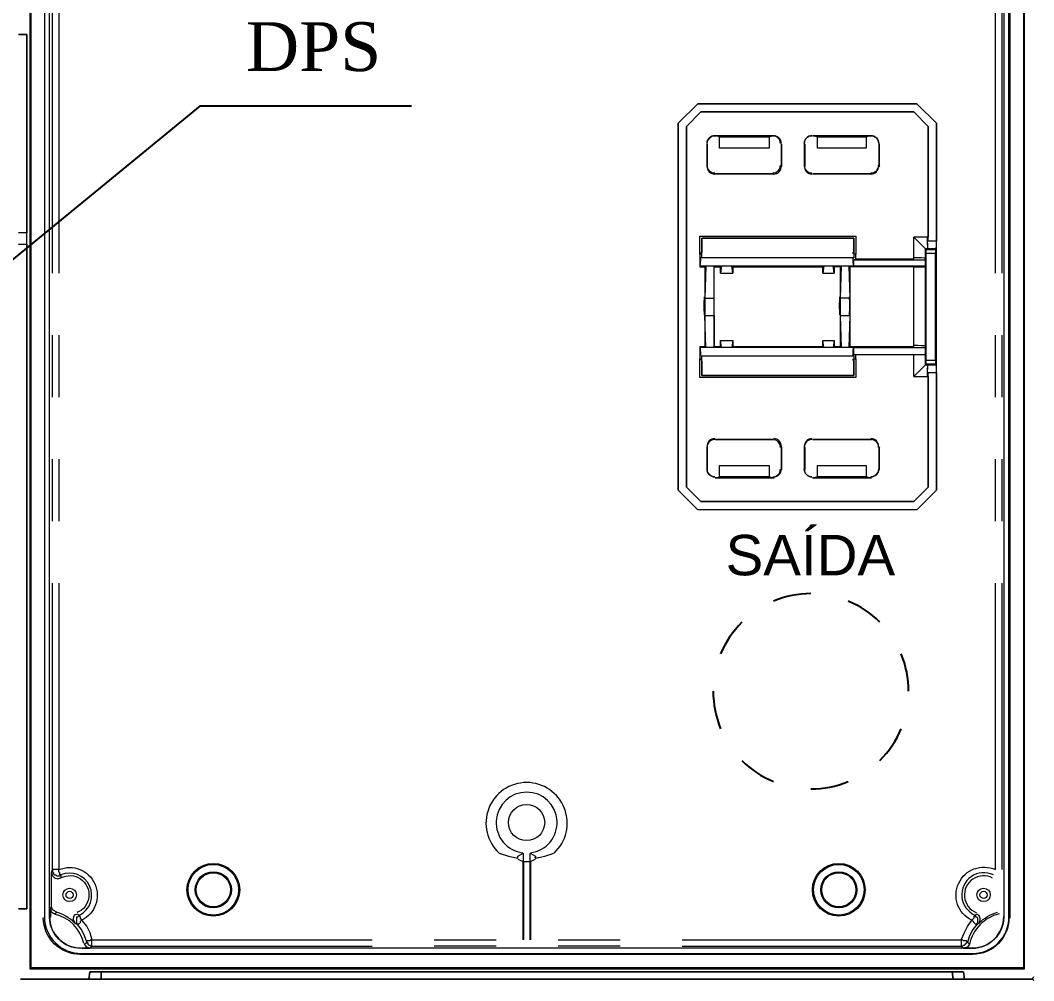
# Model space of a CAD drawing. Header units: millimetres. Extents: x 2788 to 2954, y 1337 to 1391.
# Drawn here: x 2907.961 to 2908.998, y 1352.494 to 1353.478 of the extents above; entities that cross this region are included whole.
import ezdxf

# ---------------------------------------------------------------- set-up
doc = ezdxf.new("R2010")
doc.units = ezdxf.units.MM
for name, color, linetype in [('PDF_0', 7, 'Continuous'), ('PDF_Texto', 7, 'Continuous'), ('PDF_VPORTS', 7, 'Continuous')]:
    doc.layers.add(name, color=color, linetype=linetype)
doc.styles.add('PDF Arial', font='arial.ttf')
doc.styles.add('PDF Times New Roman', font='times.ttf')

msp = doc.modelspace()

# ---------------------------------------------------------------- linework, layer by layer
at = {"layer": 'PDF_0', "lineweight": 15}
for points in [[(2907.9714, 1354.4982), (2907.9714, 1352.5074)], [(2908.9874, 1354.4982), (2908.9874, 1352.5074), (2908.9885, 1352.5063), (2908.9885, 1354.4918)], [(2907.9703, 1354.4918), (2907.9703, 1352.5063)], [(2907.9852, 1354.4019), (2907.9852, 1354.4029), (2907.9852, 1352.5582)], [(2908.9726, 1354.4019), (2908.9737, 1354.4029), (2908.9737, 1352.5582)], [(2907.9587, 1353.2482), (2907.9672, 1353.2482), (2907.9672, 1352.5677), (2907.9587, 1352.5677), (2907.9672, 1352.5677), (2907.9672, 1353.2482), (2907.9672, 1353.2599), (2907.9672, 1353.4631), (2907.9587, 1353.4631), (2907.9672, 1353.4631), (2907.9672, 1353.2599), (2907.9587, 1353.2599)], [(2908.6541, 1353.3922), (2908.8784, 1353.3922), (2908.6541, 1353.3922)], [(2908.8784, 1353.3922), (2908.8985, 1353.3721), (2908.8784, 1353.3922)], [(2908.6424, 1353.3689), (2908.6572, 1353.3837), (2908.6424, 1353.3689)], [(2908.6572, 1353.3837), (2908.8753, 1353.3837), (2908.6572, 1353.3837)], [(2908.8753, 1353.3837), (2908.8901, 1353.3689), (2908.8753, 1353.3837)], [(2908.6424, 1352.9995), (2908.6424, 1353.3689), (2908.6424, 1352.9995)], [(2908.8975, 1353.1255), (2908.8985, 1353.1244), (2908.8901, 1353.1244), (2908.8869, 1353.1244), (2908.8753, 1353.1128), (2908.8901, 1353.1128), (2908.8901, 1352.9995), (2908.8901, 1353.117), (2908.8985, 1353.117), (2908.8985, 1352.9963), (2908.8985, 1353.3721), (2908.8985, 1353.2514), (2908.8901, 1353.2514), (2908.8901, 1353.3689), (2908.8901, 1353.2556), (2908.8753, 1353.2556)], [(2908.7271, 1353.3583), (2908.7271, 1353.3467), (2908.6763, 1353.3467), (2908.6763, 1353.3583)], [(2908.8266, 1353.3583), (2908.8266, 1353.3467), (2908.7768, 1353.3467), (2908.7768, 1353.3583)], [(2908.672, 1353.3202), (2908.672, 1353.3202)], [(2908.7715, 1353.3202), (2908.7715, 1353.3202)], [(2908.6562, 1353.2377), (2908.6562, 1353.2567), (2908.816, 1353.2567), (2908.816, 1353.2377)], [(2908.8139, 1353.2398), (2908.8139, 1353.2546), (2908.6583, 1353.2546), (2908.6583, 1353.2398)], [(2908.816, 1353.2334), (2908.8753, 1353.2334), (2908.8753, 1353.2556), (2908.8869, 1353.244), (2908.8901, 1353.244), (2908.8985, 1353.244), (2908.8975, 1353.2429)], [(2908.888, 1353.2429), (2908.8975, 1353.2429), (2908.8975, 1353.2387), (2908.888, 1353.2387), (2908.888, 1353.2429), (2908.8869, 1353.244), (2908.8869, 1353.2334), (2908.8869, 1353.2324), (2908.8869, 1353.226), (2908.8869, 1353.225), (2908.8869, 1353.1435), (2908.8869, 1353.1424), (2908.8869, 1353.135), (2908.8869, 1353.1244), (2908.888, 1353.1255), (2908.888, 1353.1297), (2908.888, 1353.2387)], [(2908.6572, 1353.2387), (2908.6562, 1353.2377), (2908.6562, 1353.225), (2908.6572, 1353.226), (2908.6625, 1353.226), (2908.671, 1353.226), (2908.6784, 1353.226), (2908.689, 1353.226), (2908.7832, 1353.226), (2908.7927, 1353.226), (2908.8012, 1353.226), (2908.8086, 1353.226), (2908.8139, 1353.226), (2908.8139, 1353.2324), (2908.816, 1353.2334), (2908.816, 1353.2377), (2908.8139, 1353.2387)], [(2908.8139, 1353.2324), (2908.8869, 1353.2324)], [(2908.888, 1353.1297), (2908.8975, 1353.1297), (2908.8975, 1353.2387)], [(2908.6562, 1353.225), (2908.6615, 1353.225), (2908.6625, 1353.226), (2908.6615, 1353.1932), (2908.671, 1353.1932), (2908.671, 1353.226), (2908.671, 1353.225), (2908.6773, 1353.225), (2908.6784, 1353.226), (2908.6773, 1353.2186), (2908.69, 1353.2186), (2908.689, 1353.226), (2908.69, 1353.225), (2908.7821, 1353.225), (2908.7832, 1353.226), (2908.7821, 1353.2186), (2908.7938, 1353.2186)], [(2908.6615, 1353.225), (2908.6615, 1353.1435), (2908.6625, 1353.1424), (2908.6615, 1353.1752), (2908.671, 1353.1752), (2908.671, 1353.1424), (2908.671, 1353.1435), (2908.6773, 1353.1435), (2908.6784, 1353.1424), (2908.6773, 1353.1498), (2908.69, 1353.1498), (2908.689, 1353.1424), (2908.69, 1353.1435), (2908.7821, 1353.1435), (2908.7832, 1353.1424), (2908.7821, 1353.1498), (2908.7938, 1353.1498), (2908.7927, 1353.1424), (2908.7938, 1353.1435), (2908.8001, 1353.1435), (2908.8012, 1353.1424), (2908.8001, 1353.1752), (2908.8096, 1353.1752), (2908.8086, 1353.1424), (2908.8096, 1353.1435), (2908.8753, 1353.1435), (2908.8753, 1353.225), (2908.8096, 1353.225), (2908.8086, 1353.226), (2908.8096, 1353.1932), (2908.8001, 1353.1932), (2908.8012, 1353.226), (2908.8001, 1353.225), (2908.7938, 1353.225)], [(2908.671, 1353.1435), (2908.671, 1353.225)], [(2908.6773, 1353.2186), (2908.6773, 1353.225)], [(2908.69, 1353.225), (2908.69, 1353.2186)], [(2908.7821, 1353.2186), (2908.7821, 1353.225)], [(2908.8001, 1353.1435), (2908.8001, 1353.225)], [(2908.8096, 1353.225), (2908.8096, 1353.1435)], [(2908.8139, 1353.226), (2908.8869, 1353.226)], [(2908.6773, 1353.1435), (2908.6773, 1353.1498)], [(2908.69, 1353.1498), (2908.69, 1353.1435)], [(2908.7821, 1353.1435), (2908.7821, 1353.1498)], [(2908.7938, 1353.1498), (2908.7938, 1353.1435)], [(2908.8869, 1353.135), (2908.8139, 1353.135), (2908.8139, 1353.1424), (2908.8086, 1353.1424), (2908.8012, 1353.1424), (2908.7927, 1353.1424), (2908.7832, 1353.1424), (2908.689, 1353.1424), (2908.6784, 1353.1424), (2908.671, 1353.1424), (2908.6625, 1353.1424), (2908.6572, 1353.1424), (2908.6562, 1353.1435), (2908.6562, 1353.1308), (2908.6572, 1353.1308)], [(2908.6562, 1353.1435), (2908.6615, 1353.1435)], [(2908.8139, 1353.1424), (2908.8869, 1353.1424)], [(2908.816, 1353.1308), (2908.816, 1353.1117), (2908.6562, 1353.1117), (2908.6562, 1353.1308)], [(2908.6583, 1353.1286), (2908.6583, 1353.1138), (2908.6583, 1353.1339), (2908.8139, 1353.1339), (2908.8139, 1353.1138), (2908.8139, 1353.1286)], [(2908.8139, 1353.1308), (2908.816, 1353.1308), (2908.816, 1353.135)], [(2908.8753, 1353.1128), (2908.8753, 1353.135)], [(2908.8975, 1353.1297), (2908.8975, 1353.1255), (2908.888, 1353.1255)], [(2908.8139, 1353.1138), (2908.6583, 1353.1138), (2908.8139, 1353.1138)], [(2908.672, 1353.0482), (2908.672, 1353.0482)], [(2908.8319, 1353.0482), (2908.7715, 1353.0482), (2908.8319, 1353.0482)], [(2908.6636, 1353.0175), (2908.6636, 1353.0175)], [(2908.6763, 1353.0101), (2908.6763, 1353.0217), (2908.7271, 1353.0217), (2908.7271, 1353.0101)], [(2908.7398, 1353.0175), (2908.7398, 1353.0175)], [(2908.7768, 1353.0101), (2908.7768, 1353.0217), (2908.8266, 1353.0217), (2908.8266, 1353.0101)], [(2908.6826, 1353.0101), (2908.6826, 1353.009)], [(2908.7715, 1353.009), (2908.7715, 1353.009)], [(2908.8319, 1353.009), (2908.8319, 1353.009)], [(2908.6541, 1352.9762), (2908.6339, 1352.9963), (2908.6541, 1352.9762)], [(2908.6572, 1352.9847), (2908.6424, 1352.9995), (2908.6572, 1352.9847)], [(2908.8784, 1352.9762), (2908.8985, 1352.9963), (2908.8784, 1352.9762), (2908.6541, 1352.9762)], [(2908.8901, 1352.9995), (2908.8753, 1352.9847), (2908.8901, 1352.9995)], [(2908.6572, 1352.9847), (2908.8753, 1352.9847), (2908.6572, 1352.9847)], [(2908.4508, 1352.6249), (2908.4604, 1352.6217), (2908.4699, 1352.6196), (2908.4699, 1352.6217), (2908.4752, 1352.6249), (2908.4752, 1352.6164), (2908.4826, 1352.6164), (2908.4826, 1352.6249), (2908.4879, 1352.6217), (2908.4879, 1352.6196), (2908.4974, 1352.6217), (2908.5069, 1352.6249)], [(2908.4699, 1352.6185), (2908.4752, 1352.6164), (2908.4826, 1352.6164), (2908.4879, 1352.6185)], [(2908.019, 1352.5624), (2908.0159, 1352.5614), (2908.0148, 1352.5582), (2908.0148, 1352.5561), (2908.0169, 1352.5529)], [(2908.9874, 1352.5074), (2907.9714, 1352.5074), (2907.9703, 1352.5063), (2908.9885, 1352.5063)], [(2907.9608, 1352.4957), (2908.997, 1352.4957)], [(2908.9271, 1352.4957), (2908.9261, 1352.5031), (2908.9144, 1352.5031), (2908.0434, 1352.5031), (2908.0317, 1352.5031), (2908.0307, 1352.4957)]]:
    msp.add_lwpolyline(points, dxfattribs=at)
for points in [[(2907.9905, 1352.5598, 0.41421), (2908.0227, 1352.5275, -0.41421), (2907.9905, 1352.5592), (2907.9905, 1354.3966), (2907.9852, 1354.4019), (2907.9852, 1352.5592, 0.414101), (2908.0233, 1352.5222), (2908.9356, 1352.5222, 0.414101), (2908.9726, 1352.5592), (2908.9726, 1354.4019), (2908.9673, 1354.3966), (2908.9673, 1352.5592, -0.41421), (2908.935, 1352.5275, 0.41421), (2908.9673, 1352.5598)], [(2908.6606, 1353.1944, 0.011486), (2908.6604, 1353.1853, 0.011486), (2908.6606, 1353.1761)], [(2908.6708, 1353.1761, 0.011486), (2908.671, 1353.1853, 0.011486), (2908.6708, 1353.1944)], [(2908.7992, 1353.1944, 0.011486), (2908.799, 1353.1853, 0.011486), (2908.7992, 1353.1761)], [(2908.8095, 1353.1761, 0.011486), (2908.8096, 1353.1853, 0.011486), (2908.8095, 1353.1944)], [(2907.9979, 1352.5645), (2907.9936, 1352.5666), (2907.9926, 1352.5698), (2907.9926, 1352.6048), (2907.9936, 1352.6016), (2907.9957, 1352.5995), (2907.9989, 1352.5984), (2908.0021, 1352.5995, -1.055241), (2908.0185, 1352.5639)], [(2908.0255, 1352.5323, 0.292489), (2907.9957, 1352.5624), (2907.9926, 1352.5645), (2907.9915, 1352.5688), (2907.9915, 1352.5592)], [(2908.9726, 1352.5587, -0.414101), (2908.9356, 1352.5211), (2908.0222, 1352.5211, -0.414101), (2907.9841, 1352.5587)], [(2908.9625, 1352.5625, 0.292489), (2908.9324, 1352.5317), (2908.9303, 1352.5285), (2908.9261, 1352.5275), (2908.9356, 1352.5275), (2908.0233, 1352.5275), (2908.0317, 1352.5275), (2908.0286, 1352.5285), (2908.0264, 1352.5317)], [(2908.9398, 1352.5624), (2908.9419, 1352.5614), (2908.943, 1352.5582), (2908.943, 1352.5561), (2908.9419, 1352.5529, -0.134814), (2908.9608, 1352.5643)]]:
    msp.add_lwpolyline(points, format="xyb", dxfattribs=at)
at = {"layer": 'PDF_0', "lineweight": 0}
for points in [[(2907.9936, 1353.2186), (2907.9936, 1353.5107), (2907.9926, 1353.5149)], [(2908.0021, 1353.5202), (2908.0021, 1353.5171), (2908.001, 1353.5171), (2908, 1353.5171), (2907.9989, 1353.5171), (2907.9979, 1353.5171), (2907.9968, 1353.516), (2907.9957, 1353.516), (2907.9947, 1353.5149), (2907.9947, 1353.5139), (2907.9936, 1353.5128), (2907.9936, 1353.5118), (2907.9936, 1353.5107), (2908, 1353.5107), (2908, 1353.2186)], [(2908.9652, 1353.5149), (2908.9652, 1353.5107), (2908.9652, 1353.2186)], [(2907.9936, 1353.0916), (2907.9936, 1353.1551)], [(2908, 1353.1551), (2908, 1353.0916)], [(2908.9589, 1353.0916), (2908.9589, 1353.1551)], [(2908.9652, 1353.1551), (2908.9652, 1353.0916)], [(2907.9936, 1352.9646), (2907.9936, 1353.0281)], [(2908, 1353.0281), (2908, 1352.9646)], [(2908.9589, 1352.9646), (2908.9589, 1353.0281)], [(2908.9652, 1353.0281), (2908.9652, 1352.9646)], [(2907.9926, 1352.6048), (2907.9936, 1352.6079), (2907.9936, 1352.9011)], [(2908, 1352.9011), (2908, 1352.6079), (2907.9936, 1352.6079), (2907.9936, 1352.6069), (2907.9936, 1352.6058), (2907.9947, 1352.6048), (2907.9947, 1352.6037), (2907.9957, 1352.6026), (2907.9968, 1352.6026), (2907.9979, 1352.6016), (2907.9989, 1352.6016), (2908, 1352.6016), (2908.001, 1352.6016), (2908.0021, 1352.6026), (2908.0021, 1352.5995)], [(2908.9652, 1352.9011), (2908.9652, 1352.6079)], [(2907.9915, 1352.5688), (2907.9926, 1352.5698)], [(2907.9852, 1352.5582), (2907.9852, 1352.5592)], [(2907.9905, 1352.5592), (2907.9915, 1352.5592)], [(2907.9979, 1352.5645), (2907.9968, 1352.5635), (2907.9957, 1352.5624)], [(2908.6382, 1352.536), (2908.9239, 1352.536), (2908.9239, 1352.5296), (2908.925, 1352.5296), (2908.9261, 1352.5307), (2908.9271, 1352.5307), (2908.9282, 1352.5317), (2908.9292, 1352.5328), (2908.9303, 1352.5338), (2908.9292, 1352.5349), (2908.9282, 1352.5349), (2908.9271, 1352.5349), (2908.9261, 1352.5349), (2908.925, 1352.536), (2908.9239, 1352.536), (2908.9271, 1352.5434), (2908.9303, 1352.5497), (2908.9345, 1352.5561), (2908.9356, 1352.555), (2908.9366, 1352.5539), (2908.9377, 1352.5529), (2908.9388, 1352.5518), (2908.9398, 1352.5518), (2908.9398, 1352.5529), (2908.9409, 1352.5539), (2908.9409, 1352.555), (2908.9409, 1352.5561), (2908.9409, 1352.5571), (2908.9409, 1352.5582), (2908.9398, 1352.5592), (2908.9388, 1352.5592), (2908.9388, 1352.5603), (2908.9377, 1352.5614), (2908.9398, 1352.5624)], [(2908.0264, 1352.5317), (2908.0286, 1352.5338), (2908.0286, 1352.5328), (2908.0296, 1352.5328), (2908.0296, 1352.5317), (2908.0307, 1352.5307), (2908.0317, 1352.5307), (2908.0328, 1352.5296), (2908.0338, 1352.5296), (2908.0338, 1352.536), (2908.0328, 1352.536), (2908.0317, 1352.5349), (2908.0307, 1352.5349), (2908.0296, 1352.5349), (2908.0286, 1352.5349), (2908.0286, 1352.5338), (2908.0264, 1352.5402), (2908.0233, 1352.5465), (2908.019, 1352.5518), (2908.0169, 1352.5529)], [(2908.9419, 1352.5529), (2908.9398, 1352.5518), (2908.9356, 1352.5465), (2908.9324, 1352.5402), (2908.9303, 1352.5338), (2908.9324, 1352.5317)], [(2908.3842, 1352.536), (2908.4477, 1352.536)], [(2908.5112, 1352.536), (2908.5747, 1352.536)], [(2908.0233, 1352.5275), (2908.0233, 1352.5275)], [(2908.0317, 1352.5275), (2908.0338, 1352.5296), (2908.3207, 1352.5296)], [(2908.4477, 1352.5296), (2908.3842, 1352.5296)], [(2908.5747, 1352.5296), (2908.5112, 1352.5296)], [(2908.6382, 1352.5296), (2908.9239, 1352.5296), (2908.9261, 1352.5275)], [(2908.9356, 1352.5275), (2908.9356, 1352.5275)], [(2908.0233, 1352.5222), (2908.0222, 1352.5211)], [(2908.9356, 1352.5211), (2908.9356, 1352.5222)], [(2908.0434, 1352.5031), (2908.0434, 1352.4957)], [(2908.9155, 1352.4957), (2908.9144, 1352.5031)]]:
    msp.add_lwpolyline(points, dxfattribs=at)
for points in [[(2908.9589, 1353.2186), (2908.9589, 1353.5107, -1.526621)], [(2908.9567, 1352.6026, 1.011859), (2908.9377, 1352.5614), (2908.9377, 1352.5603), (2908.9366, 1352.5603), (2908.9366, 1352.5592), (2908.9366, 1352.5582), (2908.9356, 1352.5571), (2908.9345, 1352.5561, -0.98486), (2908.9589, 1352.6079), (2908.9589, 1352.9011)], [(2908.019, 1352.5624), (2908.0211, 1352.5614), (2908.0201, 1352.5603), (2908.019, 1352.5592), (2908.018, 1352.5592), (2908.018, 1352.5582), (2908.018, 1352.5571), (2908.018, 1352.5561), (2908.018, 1352.555), (2908.018, 1352.5539), (2908.018, 1352.5529), (2908.019, 1352.5518), (2908.0201, 1352.5518), (2908.0201, 1352.5529), (2908.0211, 1352.5529), (2908.0222, 1352.5539), (2908.0222, 1352.555), (2908.0233, 1352.5561), (2908.0233, 1352.5571), (2908.0222, 1352.5571), (2908.0222, 1352.5582), (2908.0222, 1352.5592), (2908.0211, 1352.5603), (2908.0211, 1352.5614, 0.96917), (2908.0021, 1352.6026), (2908.001, 1352.6026), (2908.001, 1352.6037), (2908.001, 1352.6048), (2908, 1352.6058), (2908, 1352.6069), (2908, 1352.6079, -0.975434), (2908.0233, 1352.5561), (2908.0286, 1352.5497), (2908.0317, 1352.5434), (2908.0338, 1352.536), (2908.3207, 1352.536)]]:
    msp.add_lwpolyline(points, format="xyb", dxfattribs=at)
at = {"layer": 'PDF_0', "color": 150, "lineweight": 25, "true_color": 0x007fff}
msp.add_lwpolyline([(2907.8571, 1353.154), (2908.145, 1353.3901), (2908.3609, 1353.3901)], dxfattribs=at)
at = {"layer": 'PDF_0', "lineweight": 15}
for points in [[(2908.6339, 1352.9963), (2908.6339, 1353.3721), (2908.6541, 1353.3922), (2908.6339, 1353.3721)], [(2908.7324, 1353.3594), (2908.672, 1353.3594), (2908.6742, 1353.3594), (2908.6763, 1353.3583), (2908.7271, 1353.3583), (2908.7303, 1353.3594), (2908.7313, 1353.3594)], [(2908.8319, 1353.3594), (2908.7715, 1353.3594), (2908.7736, 1353.3594), (2908.7768, 1353.3583), (2908.8266, 1353.3583), (2908.8297, 1353.3594)], [(2908.6636, 1353.3287), (2908.6636, 1353.3509), (2908.6636, 1353.3276)], [(2908.7398, 1353.3276), (2908.7398, 1353.3509), (2908.7398, 1353.3287)], [(2908.7631, 1353.3509), (2908.7631, 1353.3276), (2908.7641, 1353.3287), (2908.7641, 1353.3509)], [(2908.8403, 1353.3276), (2908.8403, 1353.3509), (2908.8393, 1353.3509), (2908.8393, 1353.3287)], [(2908.672, 1353.3202), (2908.7324, 1353.3202), (2908.7313, 1353.3202)], [(2908.8319, 1353.3202), (2908.7715, 1353.3202)], [(2908.6583, 1353.2546), (2908.8139, 1353.2546), (2908.8139, 1353.2345), (2908.6583, 1353.2345)], [(2908.7938, 1353.2186), (2908.7927, 1353.226), (2908.7938, 1353.225)], [(2908.7324, 1353.0482), (2908.672, 1353.0482), (2908.7313, 1353.0482)], [(2908.6636, 1353.0397), (2908.6636, 1353.0408), (2908.6636, 1353.0175)], [(2908.7398, 1353.0175), (2908.7398, 1353.0408), (2908.7398, 1353.0397)], [(2908.7641, 1353.0175), (2908.7641, 1353.0397), (2908.7631, 1353.0408), (2908.7631, 1353.0175)], [(2908.8403, 1353.0408), (2908.8393, 1353.0397), (2908.8393, 1353.0175), (2908.8403, 1353.0175)], [(2908.672, 1353.009), (2908.7324, 1353.009), (2908.7313, 1353.009), (2908.7303, 1353.009), (2908.7271, 1353.0101), (2908.6763, 1353.0101), (2908.6742, 1353.009)], [(2908.7715, 1353.009), (2908.8319, 1353.009), (2908.8297, 1353.009), (2908.8266, 1353.0101), (2908.7768, 1353.0101), (2908.7736, 1353.009)], [(2907.9608, 1352.4957), (2908.997, 1352.4957)], [(2907.9608, 1352.4957), (2908.997, 1352.4957)], [(2908.0307, 1352.4957), (2908.0317, 1352.5031), (2908.0434, 1352.5031), (2908.9144, 1352.5031), (2908.9261, 1352.5031), (2908.9271, 1352.4957), (2908.9261, 1352.5031), (2908.9144, 1352.5031), (2908.0434, 1352.5031), (2908.0317, 1352.5031)]]:
    msp.add_lwpolyline(points, close=True, dxfattribs=at)
for points in [[(2908.6715, 1353.3594, 0.414101), (2908.6636, 1353.3514, -0.414101)], [(2908.771, 1353.3594, 0.414101), (2908.7631, 1353.3514, -0.414101)], [(2908.8393, 1353.3514, 0.414101), (2908.8313, 1353.3594, -0.414101)], [(2908.6636, 1353.018, 0.414101), (2908.6715, 1353.0101, -0.414101)], [(2908.7631, 1353.018, 0.414101), (2908.771, 1353.0101, -0.414101)], [(2908.8313, 1353.0101, 0.414101), (2908.8393, 1353.018, -0.414101)]]:
    msp.add_lwpolyline(points, format="xyb", close=True, dxfattribs=at)
at = {"layer": 'PDF_0', "lineweight": 25}
for points in [[(2908.4752, 1352.6164), (2908.4752, 1352.536)], [(2908.4826, 1352.6164), (2908.4826, 1352.536)]]:
    msp.add_lwpolyline(points, dxfattribs=at)
at = {"layer": 'PDF_0', "lineweight": 0}
for points in [[(2908.0434, 1352.4957), (2908.0434, 1352.5031)], [(2908.9144, 1352.5031), (2908.9155, 1352.4957)]]:
    msp.add_lwpolyline(points, close=True, dxfattribs=at)
at = {"layer": 'PDF_0', "lineweight": 15}
for centre, radius in [((2908.4789, 1352.6561), 0.0185), ((2908.4789, 1352.6561), 0.0185), ((2908.1582, 1352.5873), 0.027), ((2908.1582, 1352.5873), 0.0259), ((2908.7985, 1352.5873), 0.027), ((2908.7985, 1352.5873), 0.0259), ((2908.1582, 1352.5873), 0.0185), ((2908.1582, 1352.5873), 0.0175), ((2908.7985, 1352.5873), 0.0185), ((2908.7985, 1352.5873), 0.0175), ((2908.0111, 1352.582), 0.00688), ((2908.9467, 1352.582), 0.00688), ((2908.0111, 1352.582), 0.0037), ((2908.9467, 1352.582), 0.0037)]:
    msp.add_circle(centre, radius, dxfattribs=at)
for centre, radius, start, end in [((2908.7308, 1353.3514), 0.00794, 0.011, 89.989), ((2908.7318, 1353.3514), 0.00794, 0.011, 89.989), ((2908.6715, 1353.3292), 0.00794, 180.011, 269.989), ((2908.6715, 1353.3281), 0.00794, 180.011, 269.989), ((2908.7308, 1353.3292), 0.00794, 270.011, 359.989), ((2908.7318, 1353.3281), 0.00794, 270.011, 359.989), ((2908.771, 1353.3292), 0.00794, 180.011, 269.989), ((2908.771, 1353.3281), 0.00794, 180.011, 269.989), ((2908.8313, 1353.3292), 0.00794, 270.011, 359.989), ((2908.8313, 1353.3281), 0.00794, 270.011, 359.989), ((2908.6715, 1353.0413), 0.00794, 90.011, 179.989), ((2908.6715, 1353.0403), 0.00794, 90.011, 179.989), ((2908.7308, 1353.0403), 0.00794, 0.011, 89.989), ((2908.7318, 1353.0413), 0.00794, 0.011, 89.989), ((2908.771, 1353.0413), 0.00794, 90.011, 179.989), ((2908.771, 1353.0403), 0.00794, 90.011, 179.989), ((2908.8313, 1353.0413), 0.00794, 0.011, 89.989), ((2908.8313, 1353.0403), 0.00794, 0.011, 89.989), ((2908.7308, 1353.018), 0.00794, 270.011, 359.989), ((2908.7318, 1353.018), 0.00794, 270.011, 359.989), ((2908.4789, 1352.6561), 0.0312, 277.0916, 262.9084), ((2908.9467, 1352.582), 0.0196, 61.7701, 247.9287), ((2907.9867, 1352.5238), 0.0418, 45.1154, 75.8274), ((2908.9964, 1352.4984), 0.00159, 269.9999, 0.0001), ((2908.9964, 1352.4942), 0.00159, 359.9999, 90.0001)]:
    msp.add_arc(centre, radius, start, end, dxfattribs=at)
at = {"layer": 'PDF_0', "lineweight": 0}
msp.add_arc((2908.4789, 1352.6555), 0.0416, 312.4353, 227.5647, dxfattribs=at)
at = {"layer": 'PDF_0', "lineweight": 15}
for points in [[(2908.889, 1353.2562), (2908.889, 1353.2495), (2908.8892, 1353.2441), (2908.8895, 1353.244)], [(2908.889, 1353.2519), (2908.889, 1353.2476), (2908.8892, 1353.244), (2908.8895, 1353.244)], [(2908.898, 1353.244), (2908.8983, 1353.244), (2908.8985, 1353.2476), (2908.8985, 1353.2519)], [(2908.6567, 1353.2387), (2908.657, 1353.2387), (2908.6572, 1353.2394), (2908.6572, 1353.2403)], [(2908.6567, 1353.2271), (2908.657, 1353.2271), (2908.6572, 1353.2306), (2908.6572, 1353.235)], [(2908.8128, 1353.2403), (2908.8128, 1353.2394), (2908.813, 1353.2387), (2908.8133, 1353.2387)], [(2908.8128, 1353.235), (2908.8128, 1353.2306), (2908.813, 1353.2271), (2908.8133, 1353.2271)], [(2908.8869, 1353.234), (2908.8868, 1353.2342), (2908.8814, 1353.2345), (2908.8747, 1353.2345)], [(2908.8747, 1353.225), (2908.8814, 1353.225), (2908.8868, 1353.2252), (2908.8869, 1353.2255)], [(2908.6572, 1353.1345), (2908.6572, 1353.1388), (2908.657, 1353.1424), (2908.6567, 1353.1424)], [(2908.8133, 1353.1424), (2908.813, 1353.1424), (2908.8128, 1353.1388), (2908.8128, 1353.1345)], [(2908.8869, 1353.144), (2908.8868, 1353.1443), (2908.8814, 1353.1445), (2908.8747, 1353.1445)], [(2908.6572, 1353.1292), (2908.6572, 1353.1301), (2908.657, 1353.1308), (2908.6567, 1353.1308)], [(2908.8133, 1353.1308), (2908.813, 1353.1308), (2908.8128, 1353.1301), (2908.8128, 1353.1292)], [(2908.8895, 1353.1255), (2908.8892, 1353.1254), (2908.889, 1353.1219), (2908.889, 1353.1175)], [(2908.8895, 1353.1255), (2908.8892, 1353.1254), (2908.889, 1353.12), (2908.889, 1353.1133)], [(2908.8985, 1353.1175), (2908.8985, 1353.1219), (2908.8983, 1353.1254), (2908.898, 1353.1255)], [(2908.469, 1352.6207), (2908.4691, 1352.62), (2908.4693, 1352.6196), (2908.4694, 1352.6196)], [(2908.4874, 1352.6196), (2908.4875, 1352.6196), (2908.4876, 1352.62), (2908.4877, 1352.6207)]]:
    msp.add_open_spline(points, degree=3, dxfattribs=at)
at = {"layer": 'PDF_VPORTS', "lineweight": 25}
for start, end in [(90, 112.5001), (44.9999, 67.5002), (134.9999, 157.5002), (360, 22.5001), (180, 202.5001), (314.9999, 337.5002), (224.9999, 247.5002), (270, 292.5001)]:
    msp.add_arc((2908.7699, 1352.7905), 0.1, start, end, dxfattribs=at)

# ---------------------------------------------------------------- texts
at = {"layer": 'PDF_Texto', "color": 30, "true_color": 0xff7f00, "insert": (2908.1915, 1353.4249), "char_height": 0.05, "attachment_point": 7, "style": 'PDF Times New Roman'}
msp.add_mtext('DPS', dxfattribs=at)
at = {"layer": 'PDF_Texto', "insert": (2908.6826, 1352.9087), "char_height": 0.0414, "attachment_point": 7, "style": 'PDF Arial'}
msp.add_mtext('SAÍDA', dxfattribs=at)

doc.saveas('drawing.dxf')
